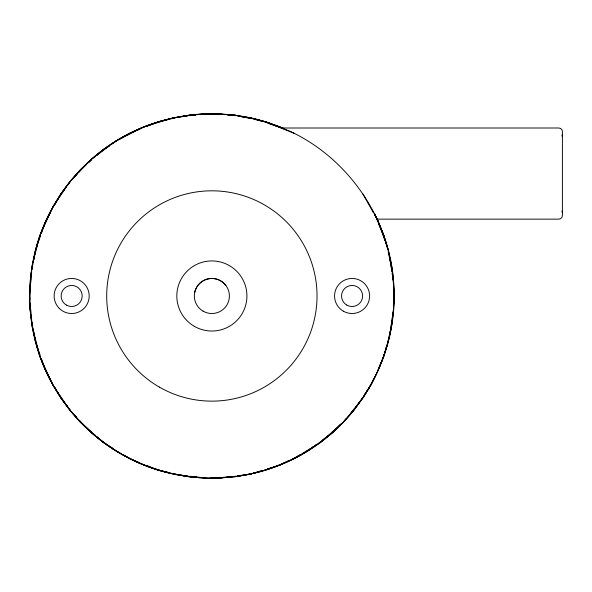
<?xml version="1.0" encoding="UTF-8"?>
<svg xmlns="http://www.w3.org/2000/svg" width="592" height="592" viewBox="0 0 592 592"><rect width="100%" height="100%" fill="white"/><g stroke="black" fill="none" stroke-linecap="round" stroke-linejoin="round"><path stroke-width="0.89" d="M30.111 289.436C31.043 229.496 65.379 171.946 116.306 140.763C165.627 110.134 229.674 105.198 283.006 128.212M30.525 285.107C24.487 353.32 63.189 422.362 123.04 455.004C179.25 487.238 252.54 485.47 307.44 451.185C365.153 416.294 399.748 347.667 393.488 280.519C388.478 216.213 346.66 156.651 287.764 130.255M30.68 283.294L31.065 278.765M31.376 275.139L31.679 271.513M31.835 269.7C36.378 237.888 49.38 206.978 69.997 182.181M391.985 321.345C390.357 338.321 384.815 354.86 377.851 370.348M392.222 318.629L392.37 316.816M393.377 305.035L393.835 299.604M393.991 297.791L393.414 285.3M392.607 316.135L391.527 326.784L389.921 332.941M392.785 314.359L393.051 311.695M393.414 308.143C394.716 289.103 393.51 269.708 388.152 251.304M562.4 134.31L561.934 136.064M31.028 276.042C28.934 290.642 29.171 305.701 31.62 320.25M31.332 274.244L31.642 272.453M33.788 259.91C36.356 241.773 43.63 224.538 52.355 208.569M389.492 334.739C385.103 356.428 376.238 377.452 363.917 395.87M389.802 332.941L390.113 331.15M390.417 329.359L393.488 311.436L393.991 294.165M32.183 267.584L31.198 272.838L29.6 295.978L29.911 299.604M32.516 265.83L32.841 264.076M33.174 262.323L35.483 250.046L40.633 235.475M194.701 292.47C196.107 285.129 202.701 279.165 210.175 278.58M37.488 244.933L32.22 265.172L30.259 280.519L30.259 289.614M37.947 243.171L40.012 235.253L52.747 207.082L66.496 186.746M385.34 350.538C377.814 376.793 362.889 400.962 344.218 420.757M385.799 348.784L386.487 346.142M387.079 344.67L383.734 356.702L379.243 366.64M387.553 342.946L388.271 340.37M388.744 338.654C393.969 317.43 395.345 294.979 392.259 273.349M41.536 232.9L45.784 220.897L50.66 212.165M373.626 379.072L370.999 384.874L362.889 398.046L350.893 412.905M374.803 376.801L370.999 384.874L364.894 393.909M55.093 204.225L55.981 202.642M56.869 201.051C65.401 185.215 77.878 171.702 91.264 159.84M53.25 207.03L60.858 193.91L66.57 186.835M67.51 185.237L70.056 181.47L76.982 174.248M358.782 402.952C348.34 419.055 333.829 432.278 318.326 443.408M362.896 397.328L353.69 410.485L348.658 415.739M74 177.637C99.308 146.646 136.389 125.356 175.602 117.786M346.32 418.566L343.464 422.103L320.257 442.527L300.706 455.004L292.677 458.889M72.853 178.762L80.283 169.852L86.425 164.45M78.869 172.279L86.417 164.398M88.304 162.43L91.449 159.152L109.727 145.632L103.489 149.428L96.696 155.215M340.474 424.272L332.297 432.804L320.257 442.527L302.453 453.487M341.71 423.295L332.297 432.804L322.795 439.834M88.474 162.645L91.205 160.247M93.928 157.842L95.297 156.636M96.659 155.437C126.096 130.129 164.842 115.706 203.559 114.293M93.98 157.531L95.342 156.369M111.192 144.552L116.306 140.763L134.983 131.35M313.286 446.864C298.908 457.638 281.962 464.779 264.846 469.952M314.752 445.783L316.942 444.163M316.875 444.444L307.44 451.185L297.695 456.099M120.524 138.942L129.811 133.222L139.941 129.152M300.906 454.441C281.563 465.83 259.585 473.112 237.34 476.109M136.604 130.529L143.915 126.851L173.471 117.793L183.394 116.528M287.956 461.013C264.631 473.082 237.888 477.322 211.877 478.129L210.093 478.025M288.667 460.835L279.838 465.105L267.665 468.834M146.69 126.436L158.501 121.693L167.388 119.776M260.709 470.966L250.275 474.162L235.024 476.775L223.214 477.278M263.129 470.448L250.275 474.162L244.866 474.851M183.387 116.328C199.223 112.976 215.725 113.553 231.738 115.114M177.348 117.438L188.722 115.181L195.989 114.87L194.213 115.137M185.2 116.291L187.901 115.951M189.706 115.714L192.415 115.366M198.727 114.559L204.136 113.871L220.49 114.559M174.137 473.896C190.75 477.448 208.081 479.372 225.019 477.396M226.825 477.159L229.533 476.819M241.255 475.317L243.06 475.087M219.61 478.084L224.93 477.492M226.699 477.293L230.244 476.9M233.796 476.501L235.564 476.301M217.789 113.945L235.024 115.181L257.772 119.702L265.408 122.174M205.957 478.01L189.706 476.242M213.224 477.7L219.58 477.433M216.043 113.96L225.019 114.559M241.447 116.52L250.275 117.793L265.246 121.693L282.643 128.005L558.892 128.005L560.646 128.471L561.934 129.752L562.4 131.505L562.4 215.636L561.934 217.39L560.646 218.67L558.892 219.136L377.163 219.136L374.595 213.845M210.885 278.477C216.65 278.173 222.414 280.852 225.892 285.462M196.899 477.122C138.047 473.422 82.288 437.54 53.805 385.984M196.736 477.248L188.722 476.775L180.723 475.05M200.296 477.455L203.863 477.663M229.533 115.137L227.728 114.907L235.024 115.181L251.023 118.629M241.255 116.639L243.06 116.868M244.866 117.105L250.275 117.793L260.709 120.99M178.888 474.851C137.144 467.295 97.798 444.74 71.292 411.403M180.686 475.087L182.491 475.317M185.2 475.665L187.901 476.005M234.388 115.499L236.149 115.758M237.917 116.01L239.679 116.261M255.47 119.584L265.246 121.693L286.905 129.996M168.276 472.372C134.317 464.994 102.904 445.835 79.498 420.335M169.793 472.89L158.501 470.263L146.69 465.512M267.665 123.121L282.976 128.249M268.805 123.277L282.273 128.079M265.246 121.693L293.935 133.222M139.098 462.463L129.811 458.733L122.847 454.441M282.643 128.005L283.316 128.286M113.553 448.721L103.489 442.527L96.659 436.519M91.205 431.709L80.283 422.103L74 414.319M93.928 434.114L95.297 435.32M76.353 417.049L70.056 410.485L56.817 390.898M67.14 405.831C44 377.156 31.753 340.319 29.881 303.711M70.196 409.997L60.858 398.046L56.869 390.905M55.803 389.388L52.747 384.874L43.756 364.983M362.889 193.91L373.53 212.957M374.418 214.548L377.97 220.897L386.043 242.639L387.73 249.572M50.66 379.79C41.011 363.532 35.675 344.958 32.582 326.421M55.093 387.723L55.981 389.314M52.962 384.415L45.784 371.058L41.536 359.055M374.521 213.971L377.97 220.897L384.933 240.618M378.495 223.658L383.734 235.253L388.263 250.046L392.674 274.621M43.009 363.325L40.012 356.702L32.22 326.784L31.221 315.003M376.653 218.885L383.734 235.253L385.34 241.418M561.934 211.078L562.4 212.831M377.163 219.136L383.734 235.253M385.54 242.335L388.263 250.046L391.342 267.976M40.027 354.763L35.483 341.91L33.788 332.045M389.233 256.373L391.527 265.172L391.985 270.611M391.645 269.767L391.956 271.558M31.028 315.913L30.259 311.436L30.259 303.252L30.525 306.848M31.332 317.712L31.642 319.502M31.894 322.011L32.308 324.66M392.222 273.326L392.37 275.139M393.377 286.92L393.835 292.352M30.754 309.564L31.065 313.19M392.799 276.397L393.044 279.957M66.408 305.087A10.515 10.515 0 0 0 82.177 295.978A10.515 10.515 0 0 0 66.408 286.868A10.515 10.515 0 0 0 66.408 305.087M59.267 308.373A17.523 17.523 0 0 0 88.593 300.514A17.523 17.523 0 0 0 67.125 279.047A17.523 17.523 0 0 0 59.267 308.373M346.823 305.087A10.515 10.515 0 0 0 362.6 295.978A10.515 10.515 0 0 0 346.823 286.868A10.515 10.515 0 0 0 346.823 305.087M343.323 311.155A17.523 17.523 0 0 0 369.608 295.978A17.523 17.523 0 0 0 343.323 280.8A17.523 17.523 0 0 0 343.323 311.155M159.292 387.05A105.161 105.161 0 0 0 317.031 295.978A105.161 105.161 0 0 0 159.292 204.906A105.161 105.161 0 0 0 159.292 387.05M194.346 326.333A35.054 35.054 0 0 0 246.923 295.978A35.054 35.054 0 0 0 194.346 265.623A35.054 35.054 0 0 0 194.346 326.333M203.108 311.155A17.523 17.523 0 0 0 229.4 295.978A17.523 17.523 0 0 0 203.108 280.8A17.523 17.523 0 0 0 203.108 311.155"/></g></svg>
